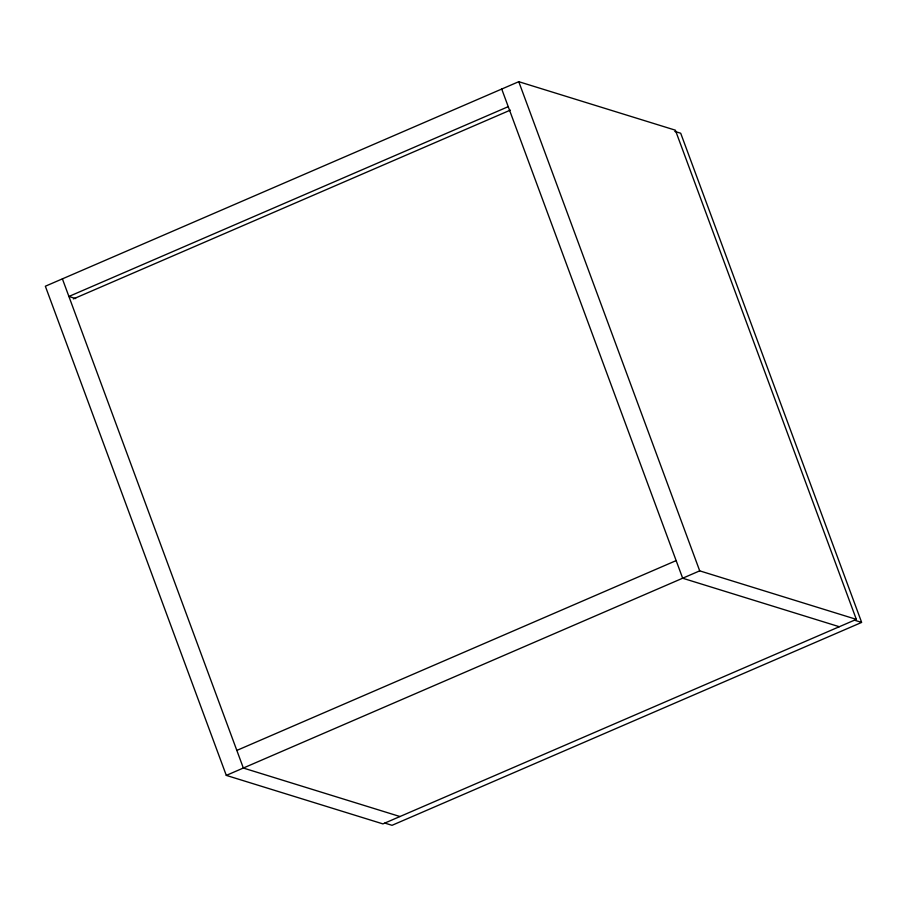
<?xml version="1.0" encoding="UTF-8"?>
<svg xmlns="http://www.w3.org/2000/svg" width="907" height="907" viewBox="0 0 907 907"><rect width="100%" height="100%" fill="white"/><g stroke="black" fill="none" stroke-linecap="round" stroke-linejoin="round"><path stroke-width="1.36" d="M518.759 81.687L45.35 286.227L226.297 775.394L382.924 823.896L856.333 619.368L675.386 130.189L518.759 81.687L699.705 570.854L856.333 619.368M508.226 106.663L68.909 296.464L75.655 298.562M73.376 298.913L510.346 110.121M236.829 750.418L676.146 560.605M226.297 775.394L699.705 570.854M674.74 131.39L680.703 133.238L861.65 622.417L392.028 825.313L384.817 823.08M854.439 620.184L860.664 622.111M839.292 626.726L682.665 578.224L501.718 89.045M399.976 816.538L243.348 768.036L62.39 278.857"/></g></svg>
